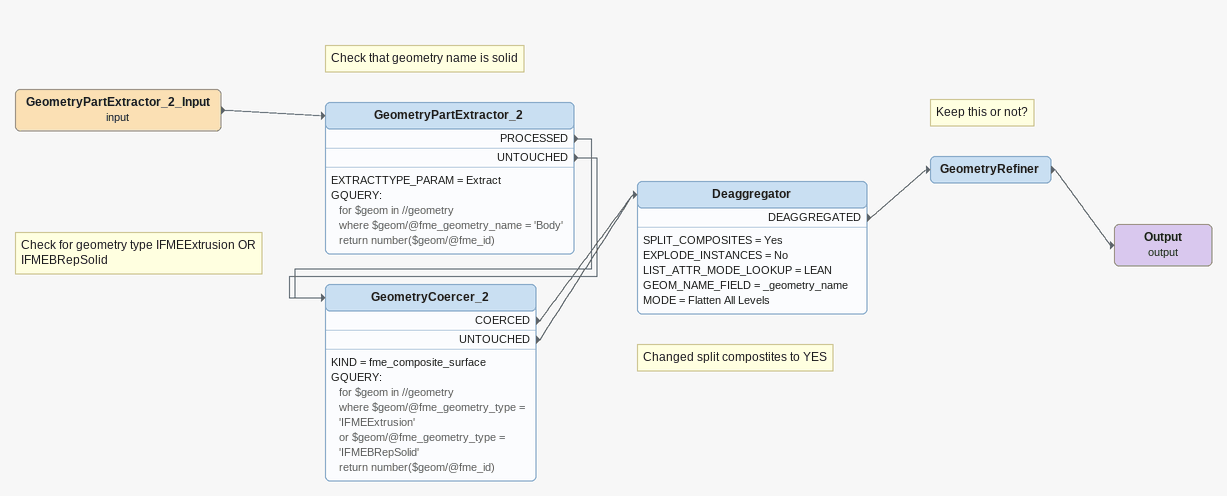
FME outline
GeometryPartExtractor_2_Input (input)
    -> GeometryPartExtractor_2
Note: Check that geometry name is solid
GeometryPartExtractor_2
    EXTRACTTYPE_PARAM = Extract
    GQUERY:
      for $geom in //geometry
      where $geom/@fme_geometry_name = 'Body'
      return number($geom/@fme_id)
    PROCESSED -> GeometryCoercer_2
    UNTOUCHED -> GeometryCoercer_2
Note: Check for geometry type IFMEExtrusion OR IFMEBRepSolid
GeometryCoercer_2
    KIND = fme_composite_surface
    GQUERY:
      for $geom in //geometry
      where $geom/@fme_geometry_type = 'IFMEExtrusion'
      or $geom/@fme_geometry_type = 'IFMEBRepSolid'
      return number($geom/@fme_id)
    COERCED -> Deaggregator
    UNTOUCHED -> Deaggregator
Note: Changed split compostites to YES
Deaggregator
    SPLIT_COMPOSITES = Yes
    EXPLODE_INSTANCES = No
    LIST_ATTR_MODE_LOOKUP = LEAN
    GEOM_NAME_FIELD = _geometry_name
    MODE = Flatten All Levels
    DEAGGREGATED -> GeometryRefiner
Note: Keep this or not?
GeometryRefiner
    -> Output (output)
Output (output)
